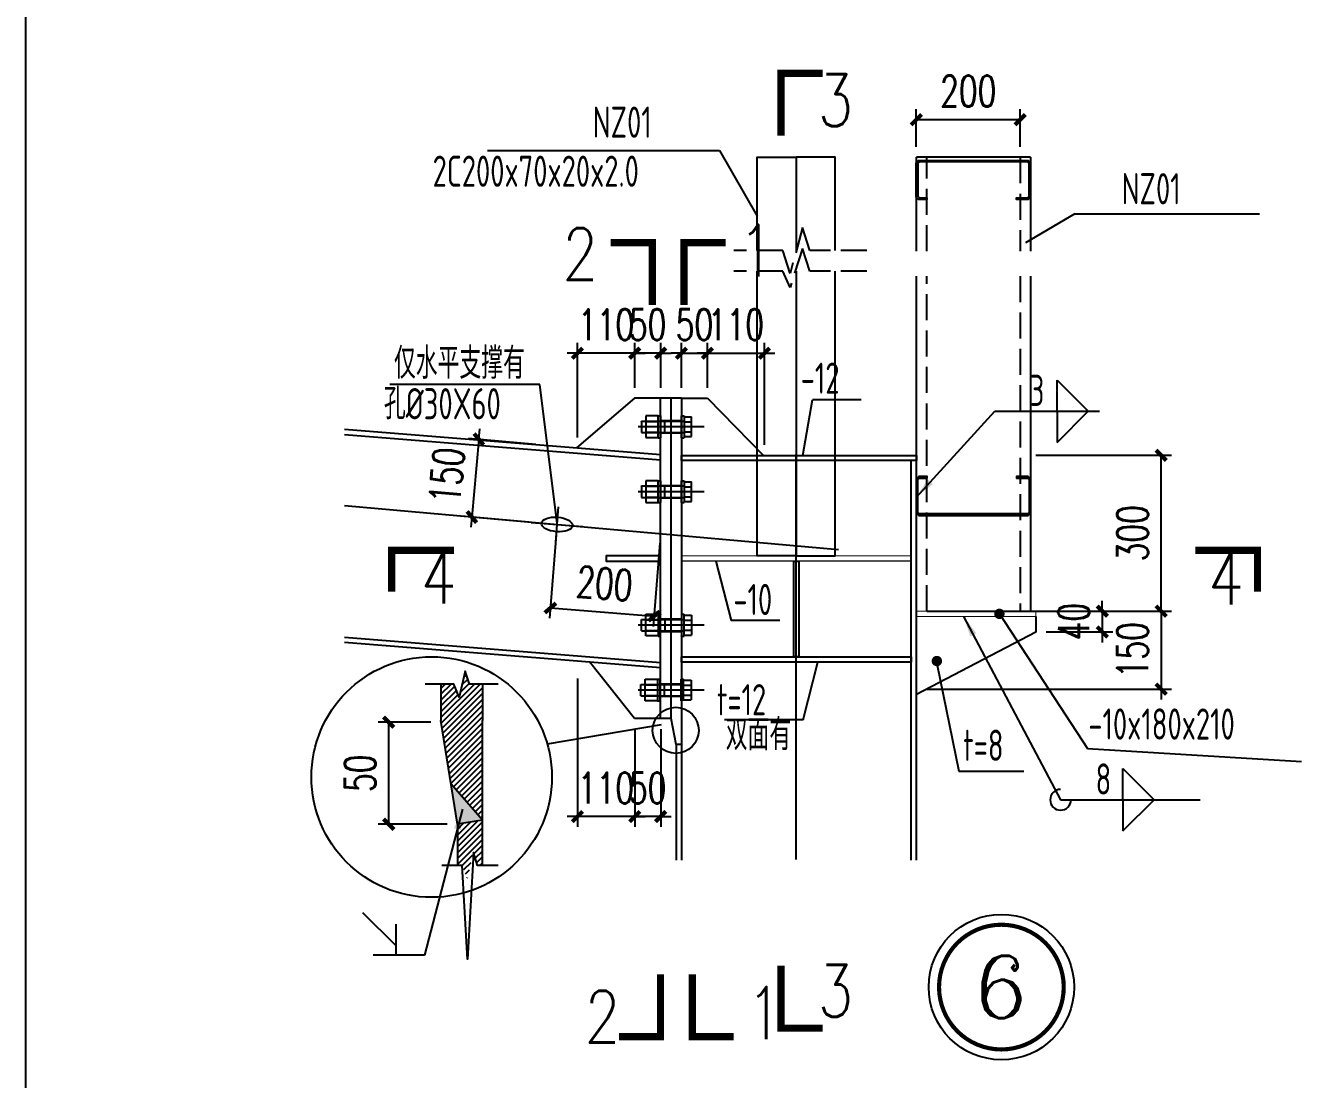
# Model space of a CAD drawing. Extents: x 180850 to 1400258, y 48356 to 327067.
# Drawn here: x 1337317 to 1349595, y 159402 to 169542 of the extents above; entities that cross this region are included whole.
import ezdxf
from ezdxf.enums import TextEntityAlignment as Align

# ---------------------------------------------------------------- set-up
doc = ezdxf.new("R2010")
doc.units = 0
doc.header["$LTSCALE"] = 1000
doc.linetypes.add('DASH', pattern=[0.35, 0.25, -0.1])
for name, color, linetype in [('AXIS', 3, 'Continuous'), ('DOTE', 1, 'Continuous'), ('GL', 150, 'Continuous'), ('GZ', 50, 'Continuous'), ('LT', 27, 'Continuous'), ('PZ', 202, 'Continuous'), ('TEXT', 7, 'Continuous'), ('THIN', 7, 'Continuous')]:
    doc.layers.add(name, color=color, linetype=linetype)
doc.styles.add('_TCH_DIM_T3', font='SIMPLEX', dxfattribs={"width": 0.705882, "bigfont": 'GBCBIG'})
doc.styles.add('COMPLEX', font='COMPLEX')
doc.styles.add('SIM-TSSC', font='simplex.shx', dxfattribs={"width": 0.8, "bigfont": 'tssdchn.shx'})
doc.styles.get("Standard").update_dxf_attribs({"font": 'gbenor.shx', "bigfont": 'gbcbig.shx'})
doc.styles.add('TSSD_Norm', font='tssdeng.shx', dxfattribs={"bigfont": 'hztxt.shx'})
doc.styles.add('TSSD_Num', font='Tssdeng.shx', dxfattribs={"width": 0.7, "bigfont": 'hztxt.shx'})
doc.dimstyles.new('TCH_100_5', dxfattribs={"dimtxt": 297.5, "dimasz": 100, "dimexe": 100, "dimexo": 100, "dimgap": 126.25, "dimtad": 1, "dimdec": 0, "dimlfac": 0.2, "dimzin": 0, "dimdsep": 46, "dimtxsty": '_TCH_DIM_T3', "dimblk": 'ARCHTICK', "dimcen": 0.09, "dimclrd": 126, "dimclre": 126, "dimclrt": 7, "dimazin": 2, "dimtfac": 1, "dimtdec": 0, "dimtix": 1, "dimtmove": 2, "dimatfit": 3, "dimfxl": 1, "dimtolj": 1, "dimtzin": 0, "dimarcsym": 0})
doc.dimstyles.new('TSSD_LEADER_STYLE_200.0', dxfattribs={"dimtxt": 0.18, "dimasz": 200, "dimexe": 0.18, "dimexo": 0.0625, "dimgap": 0.09, "dimtad": 0, "dimtih": 1, "dimtoh": 1, "dimdec": 4, "dimzin": 0, "dimdsep": 46, "dimtxsty": 'Standard', "dimcen": 0.09, "dimadec": 0, "dimazin": 0, "dimtfac": 1, "dimtdec": 4, "dimtofl": 0, "dimtmove": 0, "dimatfit": 3, "dimfxl": 1, "dimtolj": 1, "dimtzin": 0, "dimarcsym": 0})

# ---------------------------------------------------------------- blocks, each defined once
blk = doc.blocks.new('_ArchTick')
at = {"color": 0, "linetype": 'ByBlock', "const_width": 0.4}
blk.add_lwpolyline([(-0.5, -0.5), (0.5, 0.5)], dxfattribs=at)
blk = doc.blocks.new('*D1870')
at = {"layer": 'Defpoints', "color": 0, "transparency": 16777216}
for p in [(1342432, 164741), (1343430, 164662), (1343366, 163859)]:
    blk.add_point(p, dxfattribs=at)
at = {"layer": 'GL', "color": 126, "lineweight": -2, "transparency": 16777216}
for p, q in [((1342424, 164642), (1342360, 163839)), ((1343422, 164562), (1343358, 163759)), ((1342368, 163938), (1343366, 163859))]:
    blk.add_line(p, q, dxfattribs=at)
at = {"layer": 'GL', "color": 126, "lineweight": -2, "transparency": 16777216, "xscale": 100, "yscale": 100, "zscale": 100}
for p, rotation in [((1342368, 163938), 175.4260787424928), ((1343366, 163859), 355.4260787424927)]:
    blk.add_blockref('_ArchTick', p, dxfattribs=dict(at, rotation=rotation))
at = {"layer": 'GL', "color": 7, "transparency": 16777216, "insert": (1342889, 164173), "char_height": 297.5, "attachment_point": 5, "rotation": 355.4261, "style": '_TCH_DIM_T3'}
blk.add_mtext('\\A1;200', dxfattribs=at)
blk = doc.blocks.new('*D1871')
at = {"layer": 'Defpoints', "color": 0, "transparency": 16777216}
for p in [(1346939, 165407), (1348245, 165407), (1347039, 163907)]:
    blk.add_point(p, dxfattribs=at)
at = {"layer": 'GL', "color": 126, "lineweight": -2, "transparency": 16777216}
for p, q in [((1347039, 165407), (1348345, 165407)), ((1348245, 163907), (1348245, 165407)), ((1347139, 163907), (1348345, 163907))]:
    blk.add_line(p, q, dxfattribs=at)
at = {"layer": 'GL', "color": 126, "lineweight": -2, "transparency": 16777216, "xscale": 100, "yscale": 100, "zscale": 100}
for p, rotation in [((1348245, 165407), 90), ((1348245, 163907), 270)]:
    blk.add_blockref('_ArchTick', p, dxfattribs=dict(at, rotation=rotation))
at = {"layer": 'GL', "color": 7, "transparency": 16777216, "insert": (1347970, 164657), "char_height": 297.5, "attachment_point": 5, "rotation": 90, "style": '_TCH_DIM_T3'}
blk.add_mtext('\\A1;300', dxfattribs=at)
blk = doc.blocks.new('*D2060')
at = {"layer": 'Defpoints', "color": 0, "transparency": 16777216}
for p in [(1342326, 165503), (1341612, 164813), (1342259, 164755)]:
    blk.add_point(p, dxfattribs=at)
at = {"layer": 'GL', "color": 126, "lineweight": -2, "transparency": 16777216}
for p, q in [((1341679, 165561), (1341688, 165660)), ((1342227, 165512), (1341579, 165570)), ((1341679, 165561), (1341612, 164813)), ((1342160, 164764), (1341512, 164822)), ((1341612, 164813), (1341603, 164714))]:
    blk.add_line(p, q, dxfattribs=at)
at = {"layer": 'GL', "color": 126, "lineweight": -2, "transparency": 16777216, "xscale": 100, "yscale": 100, "zscale": 100}
for p, rotation in [((1341679, 165561), 264.8799727815188), ((1341612, 164813), 84.87997278151883)]:
    blk.add_blockref('_ArchTick', p, dxfattribs=dict(at, rotation=rotation))
at = {"layer": 'GL', "color": 7, "transparency": 16777216, "insert": (1341372, 165212), "char_height": 297.5, "attachment_point": 5, "rotation": 84.88, "style": '_TCH_DIM_T3'}
blk.add_mtext('\\A1;150', dxfattribs=at)
blk = doc.blocks.new('_WELD004')
at = {"color": 0, "linetype": 'ByBlock'}
for p, q in [((0, 1), (1, 0)), ((0, 0), (0, 1))]:
    blk.add_line(p, q, dxfattribs=at)
blk = doc.blocks.new('*D1872')
at = {"layer": 'Defpoints', "color": 0, "transparency": 16777216}
for p in [(1345889, 168636), (1345889, 168274), (1346889, 168274)]:
    blk.add_point(p, dxfattribs=at)
at = {"layer": 'GL', "color": 126, "lineweight": -2, "transparency": 16777216}
for p, q in [((1345889, 168374), (1345889, 168736)), ((1346889, 168374), (1346889, 168736)), ((1346889, 168636), (1345889, 168636))]:
    blk.add_line(p, q, dxfattribs=at)
at = {"layer": 'GL', "color": 126, "lineweight": -2, "transparency": 16777216, "xscale": 100, "yscale": 100, "zscale": 100, "rotation": 180}
blk.add_blockref('_ArchTick', (1345889, 168636), dxfattribs=at)
at = {"layer": 'GL', "color": 126, "lineweight": -2, "transparency": 16777216, "xscale": 100, "yscale": 100, "zscale": 100}
blk.add_blockref('_ArchTick', (1346889, 168636), dxfattribs=at)
at = {"layer": 'GL', "color": 7, "transparency": 16777216, "insert": (1346389, 168911), "char_height": 297.5, "attachment_point": 5, "style": '_TCH_DIM_T3'}
blk.add_mtext('\\A1;200', dxfattribs=at)
blk = doc.blocks.new('*D1873')
at = {"layer": 'Defpoints', "color": 0, "transparency": 16777216}
for p in [(1340812, 162839), (1341317, 162839), (1341474, 161857)]:
    blk.add_point(p, dxfattribs=at)
at = {"layer": 'GL', "color": 126, "lineweight": -2, "transparency": 16777216}
for p, q in [((1341217, 162839), (1340712, 162839)), ((1340812, 161857), (1340812, 162839)), ((1341374, 161857), (1340712, 161857))]:
    blk.add_line(p, q, dxfattribs=at)
at = {"layer": 'GL', "color": 126, "lineweight": -2, "transparency": 16777216, "xscale": 100, "yscale": 100, "zscale": 100}
for p, rotation in [((1340812, 162839), 90), ((1340812, 161857), 270)]:
    blk.add_blockref('_ArchTick', p, dxfattribs=dict(at, rotation=rotation))
at = {"layer": 'GL', "color": 7, "transparency": 16777216, "insert": (1340537, 162348), "char_height": 297.5, "attachment_point": 5, "rotation": 90, "style": '_TCH_DIM_T3'}
blk.add_mtext('\\A1;50', dxfattribs=at)
blk = doc.blocks.new('_WELD008')
at = {"color": 0, "linetype": 'ByBlock'}
for p, q in [((0, 0.3), (1.061, 1.361)), ((0, 0), (0, 1))]:
    blk.add_line(p, q, dxfattribs=at)
for tag, p in [('C', (1.286, 1.416)), ('B', (0.288, 0.856)), ('A', (-0.303, -0.009))]:
    blk.add_attdef(tag, text='', height=0.8, dxfattribs=at).set_placement(p, align=Align.CENTER)
blk = doc.blocks.new('*D2061')
at = {"layer": 'Defpoints', "color": 0, "transparency": 16777216}
for p in [(1347039, 163907), (1347039, 163707), (1347679, 163707)]:
    blk.add_point(p, dxfattribs=at)
at = {"layer": 'GL', "color": 126, "lineweight": -2, "transparency": 16777216}
for p, q in [((1347679, 163907), (1347679, 164007)), ((1347139, 163907), (1347779, 163907)), ((1347679, 163907), (1347679, 163707)), ((1347139, 163707), (1347779, 163707)), ((1347679, 163707), (1347679, 163607))]:
    blk.add_line(p, q, dxfattribs=at)
at = {"layer": 'GL', "color": 126, "lineweight": -2, "transparency": 16777216, "xscale": 100, "yscale": 100, "zscale": 100}
for p, rotation in [((1347679, 163907), 270), ((1347679, 163707), 90)]:
    blk.add_blockref('_ArchTick', p, dxfattribs=dict(at, rotation=rotation))
at = {"layer": 'GL', "color": 7, "transparency": 16777216, "insert": (1347404, 163807), "char_height": 297.5, "attachment_point": 5, "rotation": 90, "style": '_TCH_DIM_T3'}
blk.add_mtext('\\A1;40', dxfattribs=at)
blk = doc.blocks.new('*D1874')
at = {"layer": 'Defpoints', "color": 0, "transparency": 16777216}
for p in [(1345889, 163907), (1345889, 163157), (1348245, 163157)]:
    blk.add_point(p, dxfattribs=at)
at = {"layer": 'GL', "color": 126, "lineweight": -2, "transparency": 16777216}
for p, q in [((1348245, 163907), (1348245, 164007)), ((1345989, 163907), (1348345, 163907)), ((1348245, 163907), (1348245, 163157)), ((1345989, 163157), (1348345, 163157)), ((1348245, 163157), (1348245, 163057))]:
    blk.add_line(p, q, dxfattribs=at)
at = {"layer": 'GL', "color": 126, "lineweight": -2, "transparency": 16777216, "xscale": 100, "yscale": 100, "zscale": 100}
for p, rotation in [((1348245, 163907), 270), ((1348245, 163157), 90)]:
    blk.add_blockref('_ArchTick', p, dxfattribs=dict(at, rotation=rotation))
at = {"layer": 'GL', "color": 7, "transparency": 16777216, "insert": (1347970, 163532), "char_height": 297.5, "attachment_point": 5, "rotation": 90, "style": '_TCH_DIM_T3'}
blk.add_mtext('\\A1;150', dxfattribs=at)
blk = doc.blocks.new('*D1883')
at = {"layer": 'Defpoints', "color": 0, "transparency": 16777216}
for p in [(1343179, 166389), (1343179, 165957), (1343429, 165957)]:
    blk.add_point(p, dxfattribs=at)
at = {"layer": 'GL', "color": 126, "lineweight": -2, "transparency": 16777216}
for p, q in [((1343179, 166389), (1343079, 166389)), ((1343179, 166057), (1343179, 166489)), ((1343429, 166389), (1343179, 166389)), ((1343429, 166057), (1343429, 166489)), ((1343429, 166389), (1343529, 166389))]:
    blk.add_line(p, q, dxfattribs=at)
at = {"layer": 'GL', "color": 126, "lineweight": -2, "transparency": 16777216, "xscale": 100, "yscale": 100, "zscale": 100}
blk.add_blockref('_ArchTick', (1343179, 166389), dxfattribs=at)
at = {"layer": 'GL', "color": 126, "lineweight": -2, "transparency": 16777216, "xscale": 100, "yscale": 100, "zscale": 100, "rotation": 180}
blk.add_blockref('_ArchTick', (1343429, 166389), dxfattribs=at)
at = {"layer": 'GL', "color": 7, "transparency": 16777216, "insert": (1343304, 166664), "char_height": 297.5, "attachment_point": 5, "style": '_TCH_DIM_T3'}
blk.add_mtext('\\A1;50', dxfattribs=at)
blk = doc.blocks.new('*D1884')
at = {"layer": 'Defpoints', "color": 0, "transparency": 16777216}
for p in [(1342628, 166389), (1343179, 165957), (1342628, 165479)]:
    blk.add_point(p, dxfattribs=at)
at = {"layer": 'GL', "color": 126, "lineweight": -2, "transparency": 16777216}
for p, q in [((1342628, 166389), (1342528, 166389)), ((1342628, 165579), (1342628, 166489)), ((1343179, 166389), (1342628, 166389)), ((1343179, 166057), (1343179, 166489)), ((1343179, 166389), (1343279, 166389))]:
    blk.add_line(p, q, dxfattribs=at)
at = {"layer": 'GL', "color": 126, "lineweight": -2, "transparency": 16777216, "xscale": 100, "yscale": 100, "zscale": 100}
blk.add_blockref('_ArchTick', (1342628, 166389), dxfattribs=at)
at = {"layer": 'GL', "color": 126, "lineweight": -2, "transparency": 16777216, "xscale": 100, "yscale": 100, "zscale": 100, "rotation": 180}
blk.add_blockref('_ArchTick', (1343179, 166389), dxfattribs=at)
at = {"layer": 'GL', "color": 7, "transparency": 16777216, "insert": (1342904, 166664), "char_height": 297.5, "attachment_point": 5, "style": '_TCH_DIM_T3'}
blk.add_mtext('\\A1;110', dxfattribs=at)
blk = doc.blocks.new('*D1885')
at = {"layer": 'Defpoints', "color": 0, "transparency": 16777216}
for p in [(1343879, 166389), (1343629, 165957), (1343879, 165957)]:
    blk.add_point(p, dxfattribs=at)
at = {"layer": 'GL', "color": 126, "lineweight": -2, "transparency": 16777216}
for p, q in [((1343629, 166389), (1343529, 166389)), ((1343629, 166057), (1343629, 166489)), ((1343629, 166389), (1343879, 166389)), ((1343879, 166057), (1343879, 166489)), ((1343879, 166389), (1343979, 166389))]:
    blk.add_line(p, q, dxfattribs=at)
at = {"layer": 'GL', "color": 126, "lineweight": -2, "transparency": 16777216, "xscale": 100, "yscale": 100, "zscale": 100}
blk.add_blockref('_ArchTick', (1343629, 166389), dxfattribs=at)
at = {"layer": 'GL', "color": 126, "lineweight": -2, "transparency": 16777216, "xscale": 100, "yscale": 100, "zscale": 100, "rotation": 180}
blk.add_blockref('_ArchTick', (1343879, 166389), dxfattribs=at)
at = {"layer": 'GL', "color": 7, "transparency": 16777216, "insert": (1343754, 166664), "char_height": 297.5, "attachment_point": 5, "style": '_TCH_DIM_T3'}
blk.add_mtext('\\A1;50', dxfattribs=at)
blk = doc.blocks.new('*D1886')
at = {"layer": 'Defpoints', "color": 0, "transparency": 16777216}
for p in [(1344428, 166389), (1343879, 165957), (1344428, 165407)]:
    blk.add_point(p, dxfattribs=at)
at = {"layer": 'GL', "color": 126, "lineweight": -2, "transparency": 16777216}
for p, q in [((1343879, 166389), (1343779, 166389)), ((1343879, 166057), (1343879, 166489)), ((1343879, 166389), (1344428, 166389)), ((1344428, 165507), (1344428, 166489)), ((1344428, 166389), (1344528, 166389))]:
    blk.add_line(p, q, dxfattribs=at)
at = {"layer": 'GL', "color": 126, "lineweight": -2, "transparency": 16777216, "xscale": 100, "yscale": 100, "zscale": 100}
blk.add_blockref('_ArchTick', (1343879, 166389), dxfattribs=at)
at = {"layer": 'GL', "color": 126, "lineweight": -2, "transparency": 16777216, "xscale": 100, "yscale": 100, "zscale": 100, "rotation": 180}
blk.add_blockref('_ArchTick', (1344428, 166389), dxfattribs=at)
at = {"layer": 'GL', "color": 7, "transparency": 16777216, "insert": (1344153, 166664), "char_height": 297.5, "attachment_point": 5, "style": '_TCH_DIM_T3'}
blk.add_mtext('\\A1;110', dxfattribs=at)
blk = doc.blocks.new('*D1887')
at = {"layer": 'Defpoints', "color": 0, "transparency": 16777216}
for p in [(1343179, 162873), (1343429, 162873), (1343179, 161931)]:
    blk.add_point(p, dxfattribs=at)
at = {"layer": 'GL', "color": 126, "lineweight": -2, "transparency": 16777216}
for p, q in [((1343179, 162773), (1343179, 161831)), ((1343429, 162773), (1343429, 161831)), ((1343179, 161931), (1343079, 161931)), ((1343429, 161931), (1343179, 161931)), ((1343429, 161931), (1343529, 161931))]:
    blk.add_line(p, q, dxfattribs=at)
at = {"layer": 'GL', "color": 126, "lineweight": -2, "transparency": 16777216, "xscale": 100, "yscale": 100, "zscale": 100}
blk.add_blockref('_ArchTick', (1343179, 161931), dxfattribs=at)
at = {"layer": 'GL', "color": 126, "lineweight": -2, "transparency": 16777216, "xscale": 100, "yscale": 100, "zscale": 100, "rotation": 180}
blk.add_blockref('_ArchTick', (1343429, 161931), dxfattribs=at)
at = {"layer": 'GL', "color": 7, "transparency": 16777216, "insert": (1343304, 162206), "char_height": 297.5, "attachment_point": 5, "style": '_TCH_DIM_T3'}
blk.add_mtext('\\A1;50', dxfattribs=at)
blk = doc.blocks.new('*D1888')
at = {"layer": 'Defpoints', "color": 0, "transparency": 16777216}
for p in [(1342628, 163360), (1343179, 162669), (1342628, 161931)]:
    blk.add_point(p, dxfattribs=at)
at = {"layer": 'GL', "color": 126, "lineweight": -2, "transparency": 16777216}
for p, q in [((1342628, 163260), (1342628, 161831)), ((1343179, 162569), (1343179, 161831)), ((1342628, 161931), (1342528, 161931)), ((1343179, 161931), (1342628, 161931)), ((1343179, 161931), (1343279, 161931))]:
    blk.add_line(p, q, dxfattribs=at)
at = {"layer": 'GL', "color": 126, "lineweight": -2, "transparency": 16777216, "xscale": 100, "yscale": 100, "zscale": 100}
blk.add_blockref('_ArchTick', (1342628, 161931), dxfattribs=at)
at = {"layer": 'GL', "color": 126, "lineweight": -2, "transparency": 16777216, "xscale": 100, "yscale": 100, "zscale": 100, "rotation": 180}
blk.add_blockref('_ArchTick', (1343179, 161931), dxfattribs=at)
at = {"layer": 'GL', "color": 7, "transparency": 16777216, "insert": (1342903, 162206), "char_height": 297.5, "attachment_point": 5, "style": '_TCH_DIM_T3'}
blk.add_mtext('\\A1;110', dxfattribs=at)
blk = doc.blocks.new('ts_idx2')
at = {"color": 0, "linetype": 'ByBlock', "lineweight": -2, "const_width": 0.0333}
blk.add_lwpolyline([(-0.5, 0, 1), (0.5, 0, 1)], format="xyb", close=True, dxfattribs=at)
at = {"color": 0, "linetype": 'ByBlock', "lineweight": -2}
blk.add_circle((0, 0), 0.583, dxfattribs=at)
at = {"color": 0, "linetype": 'ByBlock', "lineweight": -2, "style": 'TSSD_Num', "width": 0.7}
blk.add_attdef('A', text='', height=0.5, dxfattribs=at).set_placement((0, 0), align=Align.MIDDLE_CENTER)

msp = doc.modelspace()

# ---------------------------------------------------------------- hatches: boundary and pattern name
at = {"layer": 'AXIS'}
msp.add_hatch(color=256, dxfattribs=at).paths.add_polyline_path([(1341411.91, 162243.8), (1341713.79, 161895.42), (1341473.79, 161857.02)])
at = {"layer": 'PZ'}
h = msp.add_hatch(dxfattribs=at)
h.set_pattern_fill('ANSI31', color=256, scale=25, style=0)
h.set_pattern_definition([(45, (592178.933, -677569.98), (-28.0633004, 28.0633004), [])])
h.paths.add_polyline_path([(1341488.63, 163080.24), (1341547.79, 163329.93), (1341587.79, 163204.93), (1341713.79, 163204.93), (1341713.79, 162857.02), (1341713.79, 161895.42), (1341411.91, 162243.8), (1341313.79, 162857.02), (1341313.79, 163204.93), (1341439.79, 163204.93)])
h.paths.add_polyline_path([(1341713.79, 161895.42), (1341713.79, 161459.9), (1341667.79, 161459.9), (1341627.79, 161584.9), (1341568.63, 161335.21), (1341519.79, 161459.9), (1341473.79, 161459.9), (1341473.79, 161857.02)])

# ---------------------------------------------------------------- linework, layer by layer
for p, q in [((1343285.67, 165785.48), (1343285.67, 165577.64)), ((1343403.67, 165785.48), (1343285.67, 165785.48)), ((1343403.67, 165786.56), (1343428.67, 165786.56)), ((1343403.67, 165576.56), (1343403.67, 165786.56)), ((1343428.67, 165786.56), (1343428.67, 165576.56)), ((1343628.67, 165786.56), (1343628.67, 165783.71)), ((1343628.67, 165576.56), (1343628.67, 165786.56)), ((1343628.67, 165786.56), (1343653.67, 165786.56)), ((1343653.67, 165786.56), (1343653.67, 165576.56)), ((1343653.67, 165776.82), (1343726.27, 165776.82)), ((1343726.27, 165586.3), (1343726.27, 165776.82)), ((1343846.17, 165681.56), (1343211.17, 165681.56)), ((1343243.67, 165736.56), (1343243.67, 165626.56)), ((1343243.67, 165733.71), (1343243.67, 165736.56)), ((1343243.67, 165736.56), (1343468.67, 165736.56)), ((1343285.67, 165733.52), (1343403.67, 165733.52)), ((1343428.67, 165741.56), (1343428.67, 165738.62)), ((1343428.67, 165739.87), (1343428.67, 165741.56)), ((1343428.67, 165741.56), (1343468.67, 165741.56)), ((1343468.67, 165621.56), (1343468.67, 165741.56)), ((1343468.67, 165741.56), (1343628.67, 165741.56)), ((1343468.67, 165736.56), (1343628.67, 165736.56)), ((1343628.67, 165736.56), (1343653.67, 165736.56)), ((1343653.67, 165729.19), (1343726.27, 165729.19)), ((1343243.67, 165626.56), (1343468.67, 165626.56)), ((1343285.67, 165629.6), (1343403.67, 165629.6)), ((1343285.67, 165577.64), (1343403.67, 165577.64)), ((1343403.67, 165576.56), (1343428.67, 165576.56)), ((1343428.67, 165621.56), (1343468.67, 165621.56)), ((1343428.67, 165576.56), (1343428.67, 165579.41)), ((1343468.67, 165626.56), (1343628.67, 165626.56)), ((1343468.67, 165621.56), (1343468.67, 165624.5)), ((1343468.67, 165623.24), (1343468.67, 165621.56)), ((1343468.67, 165621.56), (1343628.67, 165621.56)), ((1343628.67, 165626.56), (1343653.67, 165626.56)), ((1343628.67, 165621.56), (1343628.67, 165624.5)), ((1343628.67, 165623.24), (1343628.67, 165621.56)), ((1343628.67, 165576.56), (1343653.67, 165576.56)), ((1343653.67, 165633.93), (1343726.27, 165633.93)), ((1343653.67, 165586.3), (1343726.27, 165586.3)), ((1343285.67, 165160.48), (1343285.67, 164952.64)), ((1343403.67, 165160.48), (1343285.67, 165160.48)), ((1343403.67, 165161.56), (1343428.67, 165161.56)), ((1343403.67, 164951.56), (1343403.67, 165161.56)), ((1343428.67, 165161.56), (1343428.67, 164951.56)), ((1343628.67, 165161.56), (1343628.67, 165158.71)), ((1343628.67, 164951.56), (1343628.67, 165161.56)), ((1343628.67, 165161.56), (1343653.67, 165161.56)), ((1343653.67, 165161.56), (1343653.67, 164951.56)), ((1343653.67, 165151.82), (1343726.27, 165151.82)), ((1343726.27, 164961.3), (1343726.27, 165151.82)), ((1343846.17, 165056.56), (1343211.17, 165056.56)), ((1343243.67, 165111.56), (1343243.67, 165001.56)), ((1343243.67, 165108.71), (1343243.67, 165111.56)), ((1343243.67, 165111.56), (1343468.67, 165111.56)), ((1343285.67, 165108.52), (1343403.67, 165108.52)), ((1343428.67, 165116.56), (1343428.67, 165113.62)), ((1343428.67, 165114.87), (1343428.67, 165116.56)), ((1343428.67, 165116.56), (1343468.67, 165116.56)), ((1343468.67, 164996.56), (1343468.67, 165116.56)), ((1343468.67, 165116.56), (1343628.67, 165116.56)), ((1343468.67, 165111.56), (1343628.67, 165111.56)), ((1343628.67, 165111.56), (1343653.67, 165111.56)), ((1343653.67, 165104.19), (1343726.27, 165104.19)), ((1342418.53, 164570.85), (1342445.79, 164911.9)), ((1343243.67, 165001.56), (1343468.67, 165001.56)), ((1343285.67, 165004.6), (1343403.67, 165004.6)), ((1343285.67, 164952.64), (1343403.67, 164952.64)), ((1343403.67, 164951.56), (1343428.67, 164951.56)), ((1343428.67, 164996.56), (1343468.67, 164996.56)), ((1343428.67, 164951.56), (1343428.67, 164954.41)), ((1343468.67, 165001.56), (1343628.67, 165001.56)), ((1343468.67, 164996.56), (1343468.67, 164999.5)), ((1343468.67, 164998.24), (1343468.67, 164996.56)), ((1343468.67, 164996.56), (1343628.67, 164996.56)), ((1343628.67, 165001.56), (1343653.67, 165001.56)), ((1343628.67, 164996.56), (1343628.67, 164999.5)), ((1343628.67, 164998.24), (1343628.67, 164996.56)), ((1343628.67, 164951.56), (1343653.67, 164951.56)), ((1343653.67, 165008.93), (1343726.27, 165008.93)), ((1343653.67, 164961.3), (1343726.27, 164961.3)), ((1342182.95, 164761.28), (1342681.37, 164721.49)), ((1343243.67, 163718.06), (1343243.67, 163828.06)), ((1343243.67, 163828.06), (1343468.67, 163828.06)), ((1343285.67, 163876.98), (1343403.67, 163876.98)), ((1343285.67, 163669.14), (1343285.67, 163876.98)), ((1343285.67, 163825.02), (1343403.67, 163825.02)), ((1343403.67, 163878.06), (1343428.67, 163878.06)), ((1343403.67, 163878.06), (1343403.67, 163668.06)), ((1343428.67, 163878.06), (1343428.67, 163875.21)), ((1343428.67, 163668.06), (1343428.67, 163878.06)), ((1343428.67, 163833.06), (1343468.67, 163833.06)), ((1343468.67, 163833.06), (1343468.67, 163713.06)), ((1343468.67, 163833.06), (1343468.67, 163830.12)), ((1343468.67, 163831.37), (1343468.67, 163833.06)), ((1343468.67, 163833.06), (1343628.67, 163833.06)), ((1343468.67, 163828.06), (1343628.67, 163828.06)), ((1343628.67, 163878.06), (1343628.67, 163668.06)), ((1343628.67, 163878.06), (1343653.67, 163878.06)), ((1343628.67, 163833.06), (1343628.67, 163830.12)), ((1343628.67, 163831.37), (1343628.67, 163833.06)), ((1343628.67, 163828.06), (1343653.67, 163828.06)), ((1343653.67, 163668.06), (1343653.67, 163878.06)), ((1343653.67, 163868.32), (1343726.27, 163868.32)), ((1343653.67, 163820.69), (1343726.27, 163820.69)), ((1343726.27, 163868.32), (1343726.27, 163677.8)), ((1343846.17, 163773.06), (1343211.17, 163773.06)), ((1343243.67, 163720.91), (1343243.67, 163718.06)), ((1343243.67, 163718.06), (1343468.67, 163718.06)), ((1343285.67, 163721.1), (1343403.67, 163721.1)), ((1343428.67, 163713.06), (1343428.67, 163716)), ((1343428.67, 163714.74), (1343428.67, 163713.06)), ((1343428.67, 163713.06), (1343468.67, 163713.06)), ((1343468.67, 163718.06), (1343628.67, 163718.06)), ((1343468.67, 163713.06), (1343628.67, 163713.06)), ((1343628.67, 163718.06), (1343653.67, 163718.06)), ((1343653.67, 163725.43), (1343726.27, 163725.43)), ((1343653.67, 163677.8), (1343726.27, 163677.8)), ((1343403.67, 163669.14), (1343285.67, 163669.14)), ((1343403.67, 163668.06), (1343428.67, 163668.06)), ((1343628.67, 163668.06), (1343628.67, 163670.91)), ((1343628.67, 163668.06), (1343653.67, 163668.06)), ((1343238.72, 163093.06), (1343238.72, 163203.06)), ((1343238.72, 163203.06), (1343463.72, 163203.06)), ((1343280.72, 163251.98), (1343398.72, 163251.98)), ((1343280.72, 163044.14), (1343280.72, 163251.98)), ((1343280.72, 163200.02), (1343398.72, 163200.02)), ((1343398.72, 163253.06), (1343423.72, 163253.06)), ((1343398.72, 163253.06), (1343398.72, 163043.06)), ((1343423.72, 163253.06), (1343423.72, 163250.21)), ((1343423.72, 163043.06), (1343423.72, 163253.06)), ((1343423.72, 163208.06), (1343463.72, 163208.06)), ((1343463.72, 163208.06), (1343463.72, 163088.06)), ((1343463.72, 163208.06), (1343463.72, 163205.12)), ((1343463.72, 163206.37), (1343463.72, 163208.06)), ((1343463.72, 163208.06), (1343623.72, 163208.06)), ((1343463.72, 163203.06), (1343623.72, 163203.06)), ((1343623.72, 163253.06), (1343623.72, 163043.06)), ((1343623.72, 163253.06), (1343648.72, 163253.06)), ((1343623.72, 163208.06), (1343623.72, 163205.12)), ((1343623.72, 163206.37), (1343623.72, 163208.06)), ((1343623.72, 163203.06), (1343648.72, 163203.06)), ((1343648.72, 163043.06), (1343648.72, 163253.06)), ((1343648.72, 163243.32), (1343721.32, 163243.32)), ((1343648.72, 163195.69), (1343721.32, 163195.69)), ((1343721.32, 163243.32), (1343721.32, 163052.8)), ((1343846.17, 163148.06), (1343211.17, 163148.06)), ((1343238.72, 163095.91), (1343238.72, 163093.06)), ((1343238.72, 163093.06), (1343463.72, 163093.06)), ((1343280.72, 163096.1), (1343398.72, 163096.1)), ((1343423.72, 163088.06), (1343423.72, 163091)), ((1343423.72, 163089.74), (1343423.72, 163088.06)), ((1343423.72, 163088.06), (1343463.72, 163088.06)), ((1343463.72, 163093.06), (1343623.72, 163093.06)), ((1343463.72, 163088.06), (1343623.72, 163088.06)), ((1343623.72, 163093.06), (1343648.72, 163093.06)), ((1343648.72, 163100.43), (1343721.32, 163100.43)), ((1343398.72, 163044.14), (1343280.72, 163044.14)), ((1343398.72, 163043.06), (1343423.72, 163043.06)), ((1343623.72, 163043.06), (1343623.72, 163045.91)), ((1343648.72, 163052.8), (1343721.32, 163052.8))]:
    msp.add_line(p, q)
msp.add_ellipse((1342432.16, 164741.38), major_axis=(149.52, -11.93), ratio=0.46666667)
at = {"layer": 'AXIS'}
for p, q in [((1337316.94, 198062.25), (1337316.94, 137183.53)), ((1341763.37, 168339.77), (1343994.21, 168339.77)), ((1343994.21, 168339.77), (1344358.97, 167706.39)), ((1347413.89, 167730.2), (1346939.27, 167451.06)), ((1347413.89, 167730.2), (1349191.06, 167730.2)), ((1342266.26, 166088.32), (1340822.06, 166088.32)), ((1342432.98, 164751.63), (1342266.26, 166088.32)), ((1344797.66, 165406.56), (1344888.74, 165940.11)), ((1345359.1, 165940.11), (1344888.74, 165940.11)), ((1346643.68, 165831.1), (1347651.19, 165831.1)), ((1343959.33, 164389.81), (1344106.59, 163818.98)), ((1344576.95, 163818.98), (1344106.59, 163818.98)), ((1346688.52, 163881.56), (1347537.83, 162587.26)), ((1344801.52, 162863.14), (1344940.5, 163416.81)), ((1346086.56, 163402.42), (1346296.8, 162366.51)), ((1343432.52, 162813.11), (1342337.19, 162629.27)), ((1344801.52, 162863.14), (1344044.45, 162863.14)), ((1347537.83, 162587.26), (1349595.43, 162462.26)), ((1346296.8, 162366.51), (1346922.18, 162366.51)), ((1341713.79, 161895.42), (1341411.91, 162243.8)), ((1347277.03, 162092.54), (1348621.39, 162092.54)), ((1341713.79, 161895.42), (1341473.79, 161857.02)), ((1341156.17, 160596.94), (1340663.78, 160596.94))]:
    msp.add_line(p, q, dxfattribs=at)
at = {"layer": 'AXIS', "color": 3, "const_width": 70}
for points in [[(1344587, 168482.96), (1344587, 169082.96), (1344987, 169082.96)], [(1343347.9, 166852.11), (1343347.9, 167452.11), (1342947.9, 167452.11)], [(1343653.15, 166852.11), (1343653.15, 167452.11), (1344053.15, 167452.11)], [(1341439.42, 164493.72), (1340839.42, 164493.72), (1340839.42, 164093.72)], [(1348572.42, 164493.72), (1349172.42, 164493.72), (1349172.42, 164093.72)], [(1344587, 160495.28), (1344587, 159895.28), (1344987, 159895.28)], [(1343427.36, 160414.65), (1343427.36, 159814.65), (1343027.36, 159814.65)], [(1343732.61, 160414.65), (1343732.61, 159814.65), (1344132.61, 159814.65)]]:
    msp.add_lwpolyline(points, dxfattribs=at)
at = {"layer": 'AXIS', "const_width": 50}
for points in [[(1346663.52, 163881.56, 1), (1346713.52, 163881.56, 1)], [(1346111.73, 163427.42, -1), (1346061.73, 163427.42, -1)]]:
    msp.add_lwpolyline(points, format="xyb", close=True, dxfattribs=at)
at = {"layer": 'AXIS'}
for points in [[(1341863.79, 163204.93), (1341713.79, 163204.93), (1341587.79, 163204.93), (1341547.79, 163329.93), (1341488.63, 163080.24), (1341439.79, 163204.93), (1341313.79, 163204.93), (1341163.79, 163204.93)], [(1341863.79, 161459.9), (1341713.79, 161459.9), (1341667.79, 161459.9), (1341627.79, 161584.9), (1341568.63, 160560.21), (1341519.79, 161459.9), (1341473.79, 161459.9), (1341323.79, 161459.9)]]:
    msp.add_lwpolyline(points, dxfattribs=at)
for centre, radius in [((1341224.83, 162311.19), 1156.95), ((1343573.61, 162760.61, -9.66), 221.88)]:
    msp.add_circle(centre, radius, dxfattribs=at)
msp.add_arc((1347277.03, 162092.54), 100, 90, 0, dxfattribs=at)
at = {"layer": 'DOTE'}
for p, q in [((1344733.97, 161519.44), (1344733.97, 165414.18)), ((1340386.76, 164924.2), (1345140.76, 164499.27))]:
    msp.add_line(p, q, dxfattribs=at)
at = {"layer": 'GL'}
for p, q in [((1340385.28, 165658.03), (1343428.67, 165414.56)), ((1340385.28, 165607.87), (1343428.67, 165364.4)), ((1340385.28, 163658.03), (1343428.67, 163414.56)), ((1340385.28, 163607.87), (1343428.67, 163364.4))]:
    msp.add_line(p, q, dxfattribs=at)
at = {"layer": 'GZ'}
for p, q in [((1345839.27, 161511.83), (1345839.27, 165356.56)), ((1345889.27, 161511.83), (1345889.27, 165356.56)), ((1343578.64, 162623.06), (1343578.64, 161511.83)), ((1343628.67, 162623.06), (1343628.67, 161511.83))]:
    msp.add_line(p, q, dxfattribs=at)
for points in [[(1345889.27, 165356.56), (1343628.67, 165356.56), (1343628.67, 165406.56), (1345889.27, 165406.56)], [(1345839.27, 163416.81), (1343628.67, 163416.81), (1343628.67, 163466.81), (1345839.27, 163466.81)]]:
    msp.add_lwpolyline(points, close=True, dxfattribs=at)
at = {"layer": 'LT'}
for p, q in [((1346989.27, 168273.87), (1345889.27, 168273.87)), ((1345889.27, 167371.13), (1345889.27, 168273.87)), ((1346889.27, 168273.87), (1346889.27, 168243.87)), ((1346989.27, 168273.87), (1346989.27, 167371.13))]:
    msp.add_line(p, q, dxfattribs=at)
at = {"layer": 'LT', "color": 8, "linetype": 'DASH'}
for p, q in [((1345989.27, 167371.13), (1345989.27, 168273.87)), ((1346889.27, 168273.87), (1346889.27, 167371.13)), ((1345989.27, 163906.56), (1345989.27, 167131.53)), ((1346889.27, 167131.53), (1346889.27, 163906.56))]:
    msp.add_line(p, q, dxfattribs=at)
at = {"layer": 'LT', "linetype": 'ByBlock'}
for p, q in [((1345889.27, 163906.56), (1345889.27, 167131.53)), ((1346989.27, 167131.53), (1346989.27, 163906.56))]:
    msp.add_line(p, q, dxfattribs=at)
for points in [[(1344358.97, 167377.57), (1344358.97, 168273.87), (1344733.97, 168273.87), (1344733.97, 167377.57)], [(1345108.97, 167377.57), (1345108.97, 168273.87), (1344733.97, 168273.87), (1344733.97, 167377.57)], [(1344733.97, 167177.57), (1344733.97, 164439.81), (1344358.97, 164439.81), (1344358.97, 167177.57)], [(1344733.97, 167177.57), (1344733.97, 164439.81), (1345108.97, 164439.81), (1345108.97, 167177.57)]]:
    msp.add_lwpolyline(points, dxfattribs=at)
at = {"layer": 'LT'}
for points in [[(1345991.3, 167883.89), (1345991.3, 167868.89), (1345910.93, 167868.89), (1345888.43, 167891.39), (1345888.43, 168221.39), (1345910.93, 168243.89), (1346965.93, 168243.89), (1346988.43, 168221.39), (1346988.43, 167891.39), (1346965.93, 167868.89), (1346851.84, 167868.89), (1346851.84, 167883.89), (1346958.43, 167883.89), (1346973.43, 167898.89), (1346973.43, 168213.89), (1346958.43, 168228.89), (1345918.43, 168228.89), (1345903.43, 168213.89), (1345903.43, 167898.89), (1345918.43, 167883.89), (1345991.3, 167883.89)], [(1345992.14, 165188.04), (1345992.14, 165203.04), (1345911.78, 165203.04), (1345889.28, 165180.54), (1345889.28, 164850.54), (1345911.78, 164828.04), (1346966.77, 164828.04), (1346989.27, 164850.54), (1346989.27, 165180.54), (1346966.77, 165203.04), (1346852.68, 165203.04), (1346852.68, 165188.04), (1346959.27, 165188.04), (1346974.27, 165173.04), (1346974.27, 164858.04), (1346959.27, 164843.04), (1345919.28, 164843.04), (1345904.28, 164858.04), (1345904.28, 165173.04), (1345919.28, 165188.04), (1345992.14, 165188.04)]]:
    msp.add_lwpolyline(points, close=True, dxfattribs=at)
at = {"layer": 'LT', "color": 8, "linetype": 'DASH'}
for points in [[(1345413.97, 167377.57), (1344863.97, 167377.57), (1344793.97, 167597.57), (1344673.97, 167157.57), (1344603.97, 167377.57), (1344131.86, 167377.57)], [(1345413.97, 167177.57), (1344863.97, 167177.57), (1344793.97, 167397.57), (1344673.97, 167020.92), (1344603.97, 167177.57), (1344131.86, 167177.57)]]:
    msp.add_lwpolyline(points, dxfattribs=at)
at = {"layer": 'PZ'}
for p, q in [((1343178.67, 165956.56), (1342620.25, 165479.23)), ((1343428.67, 165956.56), (1343178.67, 165956.56)), ((1343428.67, 165956.56), (1343178.67, 165956.56)), ((1343628.67, 165956.56), (1343428.67, 165956.56)), ((1343428.67, 162873.06), (1343428.67, 165956.56)), ((1343528.67, 162873.06), (1343528.67, 165956.56)), ((1343628.67, 165956.56), (1343878.67, 165956.56)), ((1343628.67, 165956.56), (1343628.67, 162623.06)), ((1343628.67, 165956.56), (1343878.67, 165956.56)), ((1343878.67, 165956.56), (1344418.56, 165406.56)), ((1347039.27, 163856.56), (1347039.27, 163706.56)), ((1347039.27, 163706.56), (1345889.27, 163106.56)), ((1343178.67, 162873.06), (1342744.01, 163419.17)), ((1341313.79, 163204.93), (1341313.79, 162857.02)), ((1341713.79, 163204.93), (1341713.79, 162857.02)), ((1341473.79, 161857.02), (1341313.79, 162857.02)), ((1341713.79, 161459.9), (1341713.79, 162857.02)), ((1343428.67, 162873.06), (1343178.67, 162873.06)), ((1343528.67, 162873.06), (1343428.67, 162873.06)), ((1343528.67, 162873.06), (1343428.67, 162873.06)), ((1343578.64, 162623.06), (1343528.67, 162873.06)), ((1343628.67, 162623.06), (1343578.64, 162623.06)), ((1341473.79, 161857.02), (1341473.79, 161459.9))]:
    msp.add_line(p, q, dxfattribs=at)
for points in [[(1343428.67, 164439.81), (1342903.67, 164439.81), (1342903.67, 164389.81), (1343428.67, 164389.81)], [(1344758.97, 163466.81), (1344708.97, 163466.81), (1344708.97, 164389.81), (1344758.97, 164389.81)]]:
    msp.add_lwpolyline(points, close=True, dxfattribs=at)
at = {"layer": 'PZ', "const_width": 10}
for points in [[(1343628.67, 164389.81), (1345839.27, 164389.81), (1345839.27, 164439.81), (1343628.67, 164439.81)], [(1347039.27, 163906.56), (1345889.27, 163906.56), (1345889.27, 163856.56), (1347039.27, 163856.56)]]:
    msp.add_lwpolyline(points, close=True, dxfattribs=at)

# ---------------------------------------------------------------- block references
at = {"layer": 'AXIS', "yscale": 300, "zscale": 300}
for name, p, xscale in [('_WELD004', (1347243.68, 165831.1), 300), ('_WELD004', (1347877.03, 162092.54), 300), ('_WELD008', (1340882.31, 160596.94), -300)]:
    msp.add_blockref(name, p, dxfattribs=dict(at, xscale=xscale))
at = {"layer": 'AXIS', "xscale": -300, "yscale": 300, "zscale": 300, "rotation": 180}
for p in [(1347243.68, 165831.1), (1347877.03, 162092.54)]:
    msp.add_blockref('_WELD004', p, dxfattribs=at)
at = {"layer": 'AXIS'}
ref = msp.add_blockref('ts_idx2', (1346707.66, 160290.53), dxfattribs=dict(at, xscale=1200, yscale=1200, zscale=1200))
ref.add_attrib('9', '6', dxfattribs={"layer": 'THIN', "height": 600, "style": 'COMPLEX'}).set_placement((1346707.66, 160290.53), align=Align.MIDDLE_CENTER)

# ---------------------------------------------------------------- texts
at = {"layer": 'AXIS', "color": 3, "style": 'SIM-TSSC', "width": 0.8}
for s, p in [('3', (1344939.73, 168572.99)), ('1', (1344177.31, 167126.15)), ('2', (1342483.73, 167093.54)), ('4', (1341120.07, 163981.89)), ('4', (1348696.97, 163972.32)), ('3', (1344939.73, 160005.26)), ('2', (1342697.21, 159756)), ('1', (1344256.77, 159790.65))]:
    msp.add_text(s, height=500, dxfattribs=at).set_placement(p)
at = {"layer": 'TEXT', "style": 'TSSD_Norm', "width": 0.7}
for s, p in [('NZ01', (1342774.96, 168462.14)), ('2C200x70x20x2.0', (1341234.21, 167990)), ('NZ01', (1347864.58, 167821.43)), ('仅水平支撑有', (1340862.33, 166142.58)), ('-12', (1344776.53, 165999.24)), ('3', (1346980.6, 165881.1)), ('孔%%c30X60', (1340765.8, 165753.26)), ('-10', (1344128.49, 163869.84)), ('t=12', (1343969.49, 162905.56)), ('-10x180x210', (1347544.3, 162671.43)), ('双面有', (1344054.96, 162569.87)), ('t=8', (1346339.32, 162466.97)), ('8', (1347613.96, 162142.54))]:
    msp.add_text(s, height=300, dxfattribs=at).set_placement(p)

# ---------------------------------------------------------------- dimensions: what is measured, and where the dimension line sits
at = {"layer": 'GL'}
for base, p1, p2, angle, text, picture, middle in [((1345889.27, 168635.51), (1346889.27, 168273.87), (1345889.27, 168273.87), 180, '200', '*D1872', (1346389.27, 168910.51)), ((1340812.07, 162838.81), (1341473.79, 161857.02), (1341316.71, 162838.81), 90, '50', '*D1873', (1340537.07, 162347.91))]:
    dim = msp.add_linear_dim(base=base, p1=p1, p2=p2, angle=angle, text=text, dimstyle='TCH_100_5', dxfattribs=at)
    dim.commit()
    dim.dimension.update_dxf_attribs({"geometry": picture, "text_midpoint": middle})
for base, p1, p2, angle, picture, middle in [((1342628.46, 166389.19), (1343178.67, 165956.56), (1342628.46, 165478.58), 180, '*D1884', (1342903.57, 166664.19)), ((1343178.67, 166389.19), (1343428.67, 165956.56), (1343178.67, 165956.56), 180, '*D1883', (1343303.67, 166664.19)), ((1348245.1, 165406.56), (1347039.27, 163906.56), (1346939.27, 165406.56), 90, '*D1871', (1347970.1, 164656.56)), ((1343365.72, 163858.6), (1342432.16, 164741.38), (1343429.96, 164661.56), 175.426079, '*D1870', (1342888.75, 164172.63)), ((1348245.1, 163156.56), (1345889.27, 163906.56), (1345889.27, 163156.56), 90, '*D1874', (1347970.1, 163531.56)), ((1347678.73, 163706.56), (1347039.27, 163906.56), (1347039.27, 163706.56), 90, '*D2061', (1347403.73, 163806.56)), ((1342628.3, 161931.01), (1343178.67, 162669.42), (1342628.3, 163360.31), 180, '*D1888', (1342903.48, 162206.01)), ((1343178.67, 161931.01), (1343428.67, 162873.06), (1343178.67, 162873.06), 180, '*D1887', (1343303.67, 162206.01))]:
    dim = msp.add_linear_dim(base=base, p1=p1, p2=p2, angle=angle, dimstyle='TCH_100_5', dxfattribs=at)
    dim.commit()
    dim.dimension.update_dxf_attribs({"geometry": picture, "text_midpoint": middle})
for base, p1, p2, picture, middle in [((1343878.67, 166389.19), (1343628.67, 165956.56), (1343878.67, 165956.56), '*D1885', (1343753.67, 166664.19)), ((1344427.73, 166389.19), (1343878.67, 165956.56), (1344427.73, 165406.56), '*D1886', (1344153.2, 166664.19))]:
    dim = msp.add_linear_dim(base=base, p1=p1, p2=p2, dimstyle='TCH_100_5', dxfattribs=at)
    dim.commit()
    dim.dimension.update_dxf_attribs({"geometry": picture, "text_midpoint": middle})
dim = msp.add_aligned_dim(p1=(1342326.35, 165502.74), p2=(1342259.37, 164755.18), distance=-649.98, dimstyle='TCH_100_5', dxfattribs=at)
dim.commit()
dim.dimension.update_dxf_attribs({"geometry": '*D2060', "text_midpoint": (1341371.57, 165211.51)})

# ---------------------------------------------------------------- leaders
at = {"layer": 'AXIS'}
for points in [[(1345889.27, 165004.86), (1346643.68, 165831.1)], [(1346343.97, 163856.56), (1347277.03, 162092.54)], [(1341522.63, 162003.42), (1341156.17, 160596.94)]]:
    msp.add_leader(points, dimstyle='TSSD_LEADER_STYLE_200.0', dxfattribs=at)

doc.saveas('drawing.dxf')
